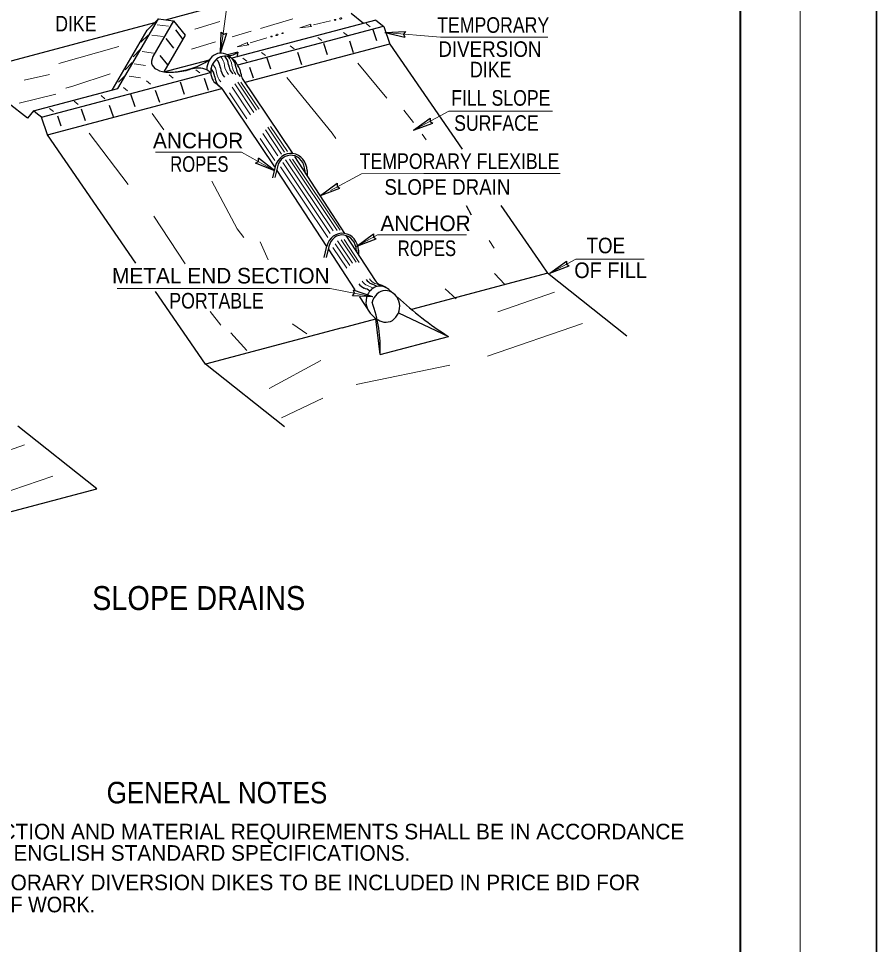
# Model space of a CAD drawing. Extents: x -59 to 313, y 57 to 341.
# Drawn here: x 241 to 312.6, y 136.7 to 214 of the extents above; entities that cross this region are included whole.
import ezdxf
from ezdxf.enums import TextEntityAlignment as Align

# ---------------------------------------------------------------- set-up
doc = ezdxf.new("R2010")
doc.units = 0
doc.header["$LTSCALE"] = 0.52
doc.layers.add('1', color=7, linetype='Continuous', lineweight=13)

msp = doc.modelspace()

# ---------------------------------------------------------------- linework, layer by layer
at = {"layer": '1'}
for p, q in [((306.279, 74.7578), (306.279, 304.7669)), ((252.596, 213.5134), (253.531, 213.3902)), ((255.7466, 213.1564), (257.821, 213.7907)), ((261.2261, 213.2003), (263.9047, 214.0193)), ((267.061, 213.8303), (265.631, 213.509)), ((270.372, 213.3418), (270.042, 213.6058)), ((252.145, 212.6467), (253.08, 212.5234)), ((260.449, 212.9719), (258.8633, 212.4975)), ((268.4855, 212.6158), (268.1555, 212.8798)), ((257.4582, 212.077), (255.4502, 211.4761)), ((261.759, 212.4178), (260.3675, 211.9998)), ((266.324, 212.1978), (265.994, 212.4618)), ((244.3859, 210.29), (249.3785, 211.7007)), ((251.342, 211.2782), (252.277, 211.155)), ((261.6435, 210.9394), (261.3135, 211.2034)), ((264.0195, 211.4982), (263.6895, 211.7622)), ((250.6765, 210.2442), (251.6115, 210.121)), ((260.0815, 210.4598), (259.7515, 210.7238)), ((269.3435, 210.2927), (271.7504, 207.3741)), ((256.1545, 209.4874), (255.8245, 209.7514)), ((241.4873, 208.8772), (243.5956, 209.3509)), ((250.2585, 209.2103), (251.1935, 209.087)), ((252.0405, 208.5634), (251.7105, 208.8274)), ((253.9215, 209.0563), (253.5915, 209.3202)), ((259.3225, 208.713), (260.8845, 206.381)), ((259.581, 208.713), (261.0935, 206.4558)), ((250.121, 208.0047), (249.791, 208.2687)), ((258.8495, 208.2907), (260.3895, 205.9894)), ((259.0695, 208.5678), (260.6535, 206.2007)), ((241.068, 206.9794), (244.1389, 207.7201)), ((248.2345, 207.3358), (247.9045, 207.5998)), ((258.6185, 207.8287), (260.0705, 205.6683)), ((243.939, 206.271), (243.609, 206.535)), ((245.996, 206.8607), (245.666, 207.1247)), ((273.188, 206.3854), (273.9762, 205.3449)), ((252.1725, 206.1082), (253.1349, 204.7355)), ((261.8305, 204.9687), (263.2312, 202.874)), ((262.0615, 205.0083), (263.4626, 202.9198)), ((246.9052, 204.4582), (250.1595, 200.1814)), ((261.418, 204.4494), (262.6675, 202.5847)), ((261.638, 204.731), (262.982, 202.7223)), ((274.7117, 204.3742), (275.0598, 203.9146)), ((261.1815, 204.005), (262.4041, 202.1848)), ((263.0695, 202.0132), (267.0335, 196.0894)), ((263.3124, 202.2477), (267.2865, 196.3138)), ((263.6269, 202.2982), (267.611, 196.349)), ((263.8845, 202.2964), (267.8585, 196.3622)), ((262.8835, 201.6431), (266.83, 195.7418)), ((267.0472, 199.6827), (269.6477, 201.0777)), ((252.3045, 197.537), (254.9225, 193.5594)), ((267.9465, 195.5482), (269.1895, 193.6914)), ((268.1885, 195.579), (269.459, 193.6782)), ((267.2645, 194.919), (268.4195, 193.1942)), ((267.4625, 195.2227), (268.667, 193.4187)), ((267.6495, 195.4734), (268.8925, 193.6167)), ((280.7153, 194.8782), (280.2972, 195.5087)), ((280.7505, 192.7367), (281.6195, 191.8303)), ((276.6196, 191.4767), (277.5605, 190.6378)), ((285.7555, 191.2054), (281.02, 189.5378)), ((257.0188, 189.5874), (257.9167, 188.4367)), ((280.1785, 185.8638), (288.0985, 188.5787)), ((258.745, 187.7867), (260.0815, 186.3303)), ((266.2635, 185.4987), (261.9515, 183.1447)), ((269.206, 183.479), (277.0105, 185.0938)), ((262.969, 180.7114), (266.423, 182.3483)), ((241.5243, 178.4567), (236.7888, 176.7891)), ((235.9473, 173.1151), (243.8673, 175.8299))]:
    msp.add_line(p, q, dxfattribs=at)
at = {"layer": '1', "lineweight": 40}
msp.add_line((301.2784, 87.2585), (301.2784, 292.2668), dxfattribs=at)
at = {"layer": '1', "lineweight": 25}
for p, q in [((253.2945, 213.9358), (258.538, 215.3545)), ((269.822, 213.6234), (268.7929, 214.4426)), ((236.822, 209.5534), (252.398, 213.707)), ((249.296, 208.185), (252.695, 214.0107)), ((252.244, 210.8647), (253.982, 213.8522)), ((270.845, 213.9007), (258.8275, 210.7107)), ((271.4445, 213.3682), (259.3005, 210.1298)), ((248.834, 208.0618), (251.7435, 213.047)), ((251.826, 212.6422), (251.2375, 212.0482)), ((254.928, 212.651), (253.1405, 209.5798)), ((254.114, 213.0822), (254.7465, 212.2902)), ((257.8714, 211.1797), (257.9409, 212.8972)), ((257.8714, 211.1797), (258.4016, 212.8148)), ((270.933, 212.167), (270.6195, 213.091)), ((271.5969, 212.8529), (273.3135, 212.9444)), ((271.5969, 212.8529), (273.2745, 212.478)), ((253.311, 212.3562), (253.9435, 211.5642)), ((271.9945, 211.903), (259.9, 208.7043)), ((266.819, 210.9967), (266.5, 211.9427)), ((268.9915, 211.177), (268.667, 212.1407)), ((272, 211.8942), (278.0428, 203.1322)), ((251.166, 211.441), (250.5775, 210.847)), ((259.3225, 211.2254), (258.4755, 210.9967)), ((259.3225, 211.2254), (259.251, 210.803)), ((264.674, 210.1738), (264.333, 211.1902)), ((250.5005, 210.3498), (249.912, 209.7558)), ((252.8215, 210.957), (253.454, 210.165)), ((253.1405, 209.5798), (256.952, 210.5962)), ((262.089, 209.8174), (261.7865, 210.715)), ((242.927, 205.7958), (257.051, 209.5402)), ((257.051, 209.5402), (256.743, 209.7602)), ((260.626, 209.0474), (260.3235, 209.945)), ((249.9395, 209.3158), (249.351, 208.7218)), ((254.8785, 207.701), (254.5375, 208.7174)), ((256.886, 208.0178), (256.545, 209.0342)), ((259.6855, 209.0387), (263.8554, 202.8127)), ((242.267, 206.3238), (249.296, 208.185)), ((243.422, 204.3262), (257.997, 208.185)), ((252.805, 207.0102), (252.464, 208.0267)), ((257.997, 208.185), (262.3737, 201.6505)), ((250.7645, 206.6494), (250.4015, 207.7274)), ((246.6065, 205.4922), (246.2765, 206.469)), ((248.9385, 205.8267), (248.6195, 206.7814)), ((243.422, 204.3262), (242.927, 205.7958)), ((244.566, 205.0434), (244.2855, 205.8794)), ((273.9923, 204.7032), (275.3771, 205.7217)), ((273.9923, 204.7032), (275.6005, 205.3104)), ((250.8045, 193.621), (243.422, 204.3262)), ((264.0592, 202.5216), (268.2325, 196.0983)), ((262.4106, 201.3331), (260.8089, 201.9573)), ((262.4106, 201.3331), (261.0367, 202.3662)), ((262.4452, 201.6844), (262.2087, 200.7296)), ((262.6267, 201.6536), (262.4012, 200.7516)), ((262.5808, 201.3548), (266.731, 195.0027)), ((264.9257, 201.3412), (264.9312, 201.2267)), ((265.1017, 201.35), (265.1182, 200.954)), ((266.2213, 199.2694), (267.6062, 200.2879)), ((266.2213, 199.2694), (267.8295, 199.8767)), ((278.3939, 198.4352), (278.8151, 197.6468)), ((281.2804, 198.4375), (284.6445, 193.5594)), ((268.348, 195.9222), (270.7955, 192.1558)), ((269.2566, 195.0305), (270.6414, 196.049)), ((269.2566, 195.0305), (270.8648, 195.6377)), ((266.7365, 195.029), (266.5, 194.0743)), ((266.918, 194.9982), (266.6925, 194.0962)), ((266.8685, 194.7958), (269.0958, 191.3835)), ((269.217, 194.6858), (269.2225, 194.5714)), ((269.393, 194.6947), (269.4095, 194.2987)), ((284.639, 193.5683), (285.189, 192.7674)), ((285.3712, 192.7694), (286.7561, 193.7879)), ((285.3712, 192.7694), (286.9795, 193.3766)), ((285.1945, 192.7718), (273.8095, 189.7534)), ((291.789, 187.5227), (285.189, 192.7674)), ((256.6171, 185.1923), (252.4384, 191.2517)), ((270.6037, 190.7937), (268.9769, 191.3494)), ((272.44, 190.981), (271.923, 191.4123)), ((270.6037, 190.7937), (268.8873, 190.89)), ((269.4767, 190.7997), (270.3665, 189.4367)), ((270.8505, 188.9658), (270.3665, 189.4367)), ((272.737, 189.4674), (276.9225, 187.5007)), ((268.0455, 188.2223), (270.8505, 188.9658)), ((271.208, 185.9827), (270.8505, 188.9658)), ((268.0455, 188.2223), (256.6171, 185.1923)), ((271.208, 185.9827), (276.9225, 187.5007)), ((263.2171, 179.9475), (256.6171, 185.1923)), ((247.5578, 174.7739), (240.9578, 180.0187)), ((218.9853, 167.2059), (247.5578, 174.7739))]:
    msp.add_line(p, q, dxfattribs=at)
at = {"layer": '1', "lineweight": 35}
msp.add_lwpolyline([(-59.4558, 57.1088), (312.6394, 57.1088), (312.6394, 341.4625), (-59.4558, 341.4625)], close=True, dxfattribs=at)
at = {"layer": '1'}
for points in [[(257.9256, 211.5611), (258.9906, 219.3237), (276.7608, 219.308)], [(271.5969, 212.8529), (276.2398, 212.4652), (285.1944, 212.4652)], [(244.9787, 208.2142), (245.6207, 208.4119), (248.68, 209.4082)], [(263.4145, 209.1047), (267.2062, 204.4582), (267.519, 204.02)], [(273.9916, 204.7037), (276.9508, 206.3111), (285.5843, 206.3111)], [(262.4106, 201.3331), (259.6321, 202.8807), (252.4474, 202.8807)], [(269.6477, 201.0777), (274.8655, 201.0872), (286.2224, 201.0872)], [(257.1564, 200.4628), (259.2785, 196.4854), (259.812, 195.7682)], [(269.2559, 195.0311), (270.9847, 195.9701), (278.4047, 195.9701)], [(261.1883, 195.3957), (261.8593, 193.9041), (261.818, 193.9826)], [(285.3706, 192.77), (287.5317, 193.9438), (293.2462, 193.9438)], [(270.6038, 190.7928), (267.0197, 191.4918), (249.2509, 191.4918)], [(263.893, 188.539), (263.904, 188.517), (265.0755, 187.7074)]]:
    msp.add_lwpolyline(points, dxfattribs=at)
at = {"layer": '1', "lineweight": 25}
for points in [[(251.7435, 213.047), (252.695, 214.0107), (253.9655, 213.8522), (254.928, 212.651)], [(270.845, 213.8962), (271.505, 213.3682), (272, 211.8942)], [(257.9409, 212.8972), (258.1504, 212.7259), (258.4016, 212.8148)], [(273.3135, 212.9444), (273.1625, 212.7198), (273.2745, 212.478)], [(242.267, 206.3238), (241.7555, 205.7122), (236.822, 209.5534)], [(242.927, 205.7958), (242.597, 206.0598), (242.267, 206.3238)], [(275.3771, 205.7217), (275.3742, 205.451), (275.6005, 205.3104)], [(260.8089, 201.9573), (261.0391, 202.0998), (261.0367, 202.3662)], [(267.6062, 200.2879), (267.6033, 200.0172), (267.8295, 199.8767)], [(270.6414, 196.049), (270.6385, 195.7783), (270.8648, 195.6377)], [(286.7561, 193.7879), (286.7532, 193.5172), (286.9795, 193.3766)], [(268.8873, 190.89), (269.0619, 191.0968), (268.9769, 191.3494)]]:
    msp.add_lwpolyline(points, dxfattribs=at)
at = {"layer": '1'}
for points in [[(265.477, 213.3682), (265.378, 213.4518), (265.4055, 213.5707), (264.487, 213.2538)], [(260.23, 211.8458), (260.12, 211.925), (260.1365, 212.0438), (259.2565, 211.6654)]]:
    msp.add_lwpolyline(points, close=True, dxfattribs=at)
for centre, major_axis, ratio in [((267.9168, 214.0289), (0.0962, 0.0178), 0.568887), ((267.4416, 213.9179), (0.0642, 0.0119), 0.569224), ((262.1295, 212.5289), (0.0629, 0.0151), 0.578248), ((262.591, 212.6721), (0.0944, 0.0227), 0.577907), ((263.0557, 212.8084), (0.0629, 0.0151), 0.578248)]:
    msp.add_ellipse(centre, major_axis=major_axis, ratio=ratio, dxfattribs=at)
at = {"layer": '1', "lineweight": 25}
for centre, major_axis, ratio, start_param, end_param in [((257.9145, 209.8263), (0, 1.32), 0.887719, 5.4837621, 7.9039772), ((258.9788, 211.4257), (-0.5658, -0.3761), 0.525669, 0.1664984, 1.7372947), ((255.2053, 211.2311), (3.051, 1.0164), 0.442109, 2.7144012, 4.6220301), ((254.7998, 210.8631), (-2.7113, -0.7026), 0.406599, 0.8115358, 2.3823322), ((258.2335, 209.5711), (0, 1.32), 0.887719, 5.1685077, 8.5784726), ((256.7102, 209.7676), (-0.0283, 1.229), 0.950035, 4.8028424, 5.4546726), ((257.3922, 210.0404), (-0.0283, 1.229), 0.950035, 4.8028424, 5.4546726), ((258.0082, 209.8336), (-0.0283, 1.229), 0.950035, 4.8028424, 5.4546726), ((256.0109, 208.5344), (1.6983, 0), 0.8, 1.1250702, 1.9520287), ((256.2317, 209.0328), (-0.0283, 1.229), 0.950035, 4.8028424, 5.4546726), ((259.1562, 210.0643), (0.0187, -1.3668), 0.947099, 4.8158785, 5.4509156), ((259.8382, 210.3371), (0.0187, -1.3668), 0.947099, 4.8158785, 5.4509156), ((260.4542, 210.1303), (0.0187, -1.3668), 0.947099, 4.8158785, 5.4509156), ((258.4152, 209.3188), (-0.0283, 1.229), 0.950035, 4.8028424, 5.4072156), ((260.8612, 209.6155), (0.0187, -1.3668), 0.947099, 4.8158785, 5.1345111), ((257.8986, 208.118), (-0.6518, 0.6151), 0.122086, 4.6848968, 5.8051271), ((258.6777, 209.3295), (0.0187, -1.3668), 0.947099, 4.8158785, 5.4509156), ((260.8612, 209.6155), (0.0187, -1.3668), 0.947099, 5.45091555101794, 5.450915599499308), ((257.9145, 209.8263), (0, 1.32), 0.887719, 2.6473162, 2.6489725), ((263.7542, 201.3016), (0, 1.4655), 0.92369, 4.742249, 7.5838277), ((263.7542, 201.3016), (0, 1.32), 0.887719, 4.742249, 7.5838277), ((268.0455, 194.6463), (0, 1.4655), 0.92369, 4.742249, 7.5838277), ((268.0455, 194.6463), (0, 1.32), 0.887719, 4.742249, 7.5838277), ((270.618, 192.4588), (-1.3867, 0), 0.8, 0.536349, 0.9976417), ((271.223, 192.8108), (-1.3867, 0), 0.8, 0.536349, 0.9976417), ((271.1915, 190.3783), (0, 1.32), 0.887719, 5.6079122, 7.3733137), ((269.9675, 190.7681), (1.4767, 0), 0.8, 0.8482313, 1.2228139), ((271.9875, 192.7228), (-1.3867, 0), 0.8, 0.536349, 0.9976417), ((270.732, 190.6801), (1.4767, 0), 0.8, 0.8482313, 1.2228139), ((269.3625, 190.4161), (1.4767, 0), 0.8, 0.8482313, 1.2228139), ((271.6645, 189.9999), (0, 1.32), 0.887719, 2.5402636, 7.5803374), ((271.1915, 190.3783), (0, 1.32), 0.887719, 1.2615326, 2.0189951), ((253.7852, 186.4905), (17.4344, 0), 0.8, 6.2467641, 6.5640448), ((297.2458, 207.6649), (-32.4109, 0), 0.8, 0.709688, 0.8915091)]:
    msp.add_ellipse(centre, major_axis=major_axis, ratio=ratio, start_param=start_param, end_param=end_param, dxfattribs=at)
at = {"layer": '1'}
for centre, major_axis, ratio, start_param, end_param in [((257.0512, 209.9876), (-0.0283, 1.229), 0.950035, 4.8028424, 5.4546726), ((257.6672, 209.9964), (-0.0283, 1.229), 0.950035, 4.8028424, 5.4546726), ((256.3967, 209.3716), (-0.0283, 1.229), 0.950035, 4.8028424, 5.4546726), ((258.8427, 209.6683), (0.0187, -1.3668), 0.947099, 4.8158785, 5.4509156), ((259.4972, 210.2843), (0.0187, -1.3668), 0.947099, 4.8158785, 5.4509156), ((260.1132, 210.2931), (0.0187, -1.3668), 0.947099, 4.8158785, 5.4509156), ((270.893, 192.67), (-1.3867, 0), 0.8, 0.536349, 0.9976417), ((269.6375, 190.6273), (1.4767, 0), 0.8, 0.8482313, 1.2228139), ((271.5145, 192.8592), (-1.3867, 0), 0.8, 0.536349, 0.9976417), ((270.259, 190.8165), (1.4767, 0), 0.8, 0.8482313, 1.2228139)]:
    msp.add_ellipse(centre, major_axis=major_axis, ratio=ratio, start_param=start_param, end_param=end_param, dxfattribs=at)

# ---------------------------------------------------------------- texts
for s, width, p in [('DIKE', 0.85, (245.8064, 212.9556)), ('TEMPORARY', 0.85, (280.6409, 212.8397)), ('DIVERSION', 0.9, (280.366, 210.8316)), ('DIKE', 0.85, (280.4329, 209.1219)), ('FILL SLOPE', 0.85, (281.2785, 206.756)), ('SURFACE', 0.85, (280.9105, 204.6597)), ('ROPES', 0.8, (256.1103, 201.2387)), ('TEMPORARY FLEXIBLE', 0.85, (277.8292, 201.4752)), ('SLOPE DRAIN', 0.9, (276.819, 199.3227)), ('TOE', 0.9, (290.0417, 194.4373)), ('ROPES', 0.8, (275.1074, 194.2067)), ('OF FILL', 0.95, (290.44, 192.3708)), ('PORTABLE', 0.85, (257.5476, 189.828))]:
    msp.add_text(s, height=1.3, dxfattribs=dict(at, width=width)).set_placement(p, align=Align.CENTER)
for s, p in [('ANCHOR', (256.0072, 203.2004)), ('ANCHOR', (274.9945, 196.2887)), ('METAL END SECTION', (257.9055, 191.9187))]:
    msp.add_text(s, height=1.3, dxfattribs=at).set_placement(p, align=Align.CENTER)
for s, height, width, p in [('SLOPE DRAINS', 2, 0.9, (247.1629, 164.6596)), ('GENERAL NOTES', 1.8, 0.9, (248.3737, 148.5195)), ('OTHER ITEMS OF WORK.', 1.3, 0.95, (227.3202, 139.4297))]:
    msp.add_text(s, height=height, dxfattribs=dict(at, width=width)).set_placement(p)
for s, p in [('ALL CONSTRUCTION AND MATERIAL REQUIREMENTS SHALL BE IN ACCORDANCE', (227.3397, 145.5196)), ('WITH THE 1999 ENGLISH STANDARD SPECIFICATIONS.', (227.3632, 143.7348)), ('COST OF TEMPORARY DIVERSION DIKES TO BE INCLUDED IN PRICE BID FOR', (227.3202, 141.2707))]:
    msp.add_text(s, height=1.3, dxfattribs=at).set_placement(p)

doc.saveas('drawing.dxf')
